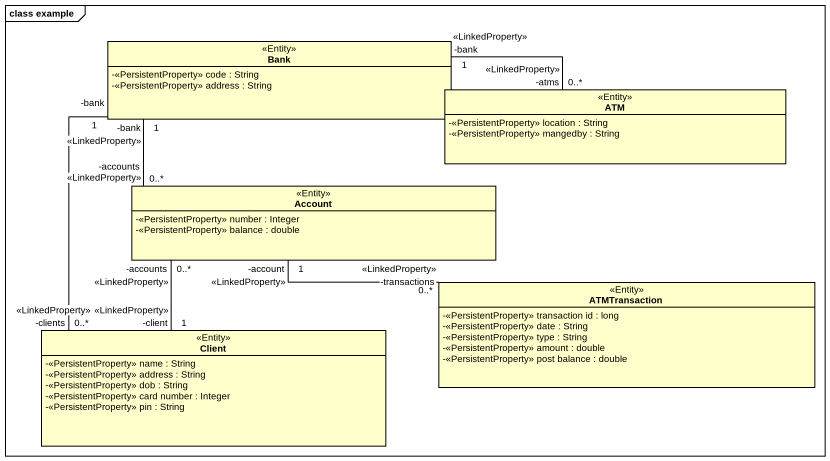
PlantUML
@startuml
mainframe class example
hide circle
hide empty members
skinparam classAttributeIconSize 0
class Bank <<Entity>> {
  -<<PersistentProperty>> code : String
  -<<PersistentProperty>> address : String
}
class ATM <<Entity>> {
  -<<PersistentProperty>> location : String
  -<<PersistentProperty>> mangedby : String
}
class Account <<Entity>> {
  -<<PersistentProperty>> number : Integer
  -<<PersistentProperty>> balance : double
}
class ATMTransaction <<Entity>> {
  -<<PersistentProperty>> transaction id : long
  -<<PersistentProperty>> date : String
  -<<PersistentProperty>> type : String
  -<<PersistentProperty>> amount : double
  -<<PersistentProperty>> post balance : double
}
class Client <<Entity>> {
  -<<PersistentProperty>> name : String
  -<<PersistentProperty>> address : String
  -<<PersistentProperty>> dob : String
  -<<PersistentProperty>> card number : Integer
  -<<PersistentProperty>> pin : String
}
Bank "1\n<<LinkedProperty>>\n-bank" -right- "0..*\n<<LinkedProperty>>\n-atms" ATM
Bank "1\n-bank" -- "0..*\n<<LinkedProperty>>\n-clients" Client
Account "0..*\n<<LinkedProperty>>\n-accounts" -up- "1\n<<LinkedProperty>>\n-bank" Bank
Account "1\n<<LinkedProperty>>\n-account" -right- "0..*\n<<LinkedProperty>>\n-transactions" ATMTransaction
Client "1\n<<LinkedProperty>>\n-client" -up- "0..*\n<<LinkedProperty>>\n-accounts" Account
@enduml
